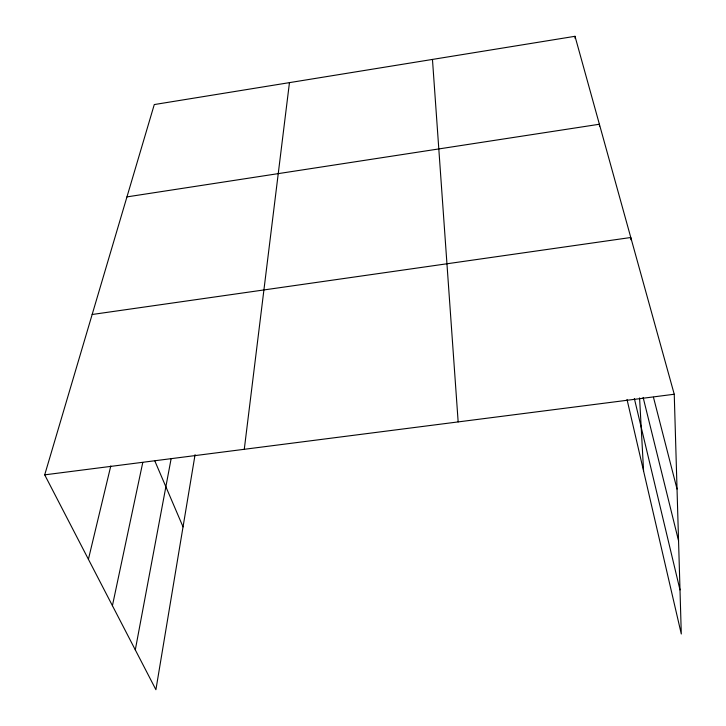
<?xml version="1.0" encoding="UTF-8"?>
<svg xmlns="http://www.w3.org/2000/svg" width="726" height="726" viewBox="0 0 726 726"><rect width="100%" height="100%" fill="white"/><g stroke="black" fill="none" stroke-linecap="round" stroke-linejoin="round"><path stroke-width="1.09" d="M244.281 449.294L289.456 82.628M195.076 454.657L155.909 689.7L44.703 474.849L154.275 104.562L575.01 36.3L674.245 394.245L681.297 633.989L627.019 399.463M135.299 649.888L171.091 458.905M112.421 605.684L142.75 462.589M88.409 559.301L110.788 465.965M126.95 196.891L599.386 124.246L599.549 126.505M92.157 314.494L630.794 237.502L630.912 239.752M44.703 474.849L674.245 394.245M154.892 461.101L183.043 526.885M653.454 397.249L677.04 489.061M643.127 397.403L678.556 540.806M634.361 398.574L679.999 589.929M575.01 36.3L575.192 38.551M432.46 59.423L458.16 421.915M639.579 397.912L643.581 471.002"/></g></svg>
